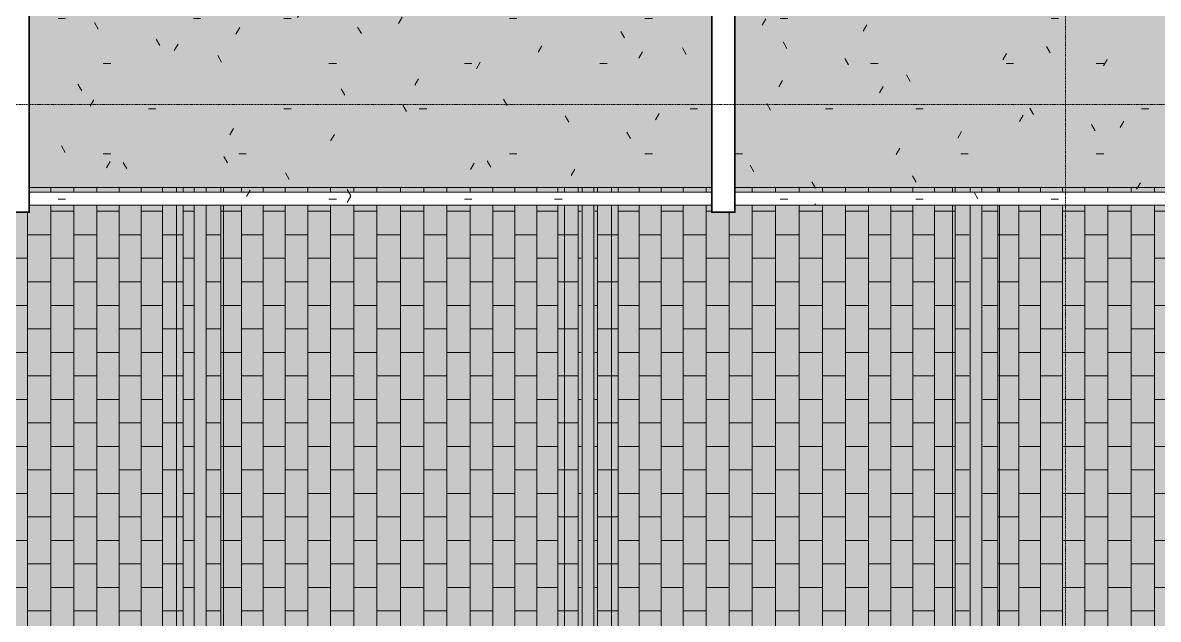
# Model space of a CAD drawing. Header units: inches. Extents: x -956 to 966, y -1111 to 895.
# Drawn here: x -774 to -580.8, y -63.8 to 37.7 of the extents above; entities that cross this region are included whole.
import ezdxf

# ---------------------------------------------------------------- set-up
doc = ezdxf.new("R2010")
doc.units = ezdxf.units.IN
doc.header["$MEASUREMENT"] = 0
doc.linetypes.add('Grid Line 1_4_', pattern=[0.4375, 0.25, -0.0625, 0.0625, -0.0625])
for name, color, linetype, lineweight in [('A-CLNG', 13, 'Continuous', 13), ('A-CLNG-PATT', 13, 'Continuous', 13), ('E-LITE-EQPM', 33, 'Continuous', 9), ('I-WALL', 2, 'Continuous', 13), ('S-GRID', 1, 'Continuous', 9)]:
    doc.layers.add(name, color=color, linetype=linetype, lineweight=lineweight)
pattern_1 = [(0, (0, 0), (30.72, 7.68), [1.267, -21.773, 1.267, -21.773, -122.88]), (0, (0, 0), (30.72, 7.68), [-46.08, 1.267, -44.813, 1.267, -21.773, -53.76]), (0, (0, 0), (30.72, 7.68), [-115.2, 1.267, -14.093, 1.267, -37.133]), (120, (11.52, 3.84), (-22.011075, 22.7643), [1.267, -21.773, 1.267, -21.773, -122.88]), (120, (11.52, 3.84), (-22.011075, 22.7643), [-46.08, 1.267, -44.813, 1.267, -21.773, -53.76]), (120, (11.52, 3.84), (-22.011075, 22.7643), [-115.2, 1.267, -14.093, 1.267, -37.133]), (240, (15.36, 19.2), (-8.708925, -30.4443), [1.267, -21.773, 1.267, -21.773, -122.88]), (240, (15.36, 19.2), (-8.708925, -30.4443), [-46.08, 1.267, -44.813, 1.267, -21.773, -53.76]), (240, (15.36, 19.2), (-8.708925, -30.4443), [-115.2, 1.267, -14.093, 1.267, -37.133])]

# ---------------------------------------------------------------- blocks, each defined once
blk = doc.blocks.new('FP_1_20-7TH FLOOR TELECOM OVERHEAD ROUTING PLAN')
at = {"layer": 'A-CLNG-PATT', "color": 50}
for p, q in [((-608.07, 9.63), (-608.07, 8.88)), ((-604.51, 9.63), (-604.51, 8.88)), ((-600.85, 9.63), (-600.85, 8.88)), ((-597.09, 9.63), (-597.09, 8.88)), ((-593.26, 9.63), (-593.26, 8.88)), ((-589.36, 9.63), (-589.36, 8.88)), ((-585.42, 9.63), (-585.42, 8.88)), ((-581.45, 9.63), (-581.45, 8.88)), ((-608.07, 6.63), (-608.07, -164.61)), ((-604.51, 6.63), (-604.51, -164.61)), ((-600.85, 6.63), (-600.85, -164.61)), ((-597.09, 6.63), (-597.09, -164.61)), ((-593.26, 6.63), (-593.26, -164.61)), ((-589.36, 6.63), (-589.36, -164.61)), ((-585.42, 6.63), (-585.42, -164.61)), ((-581.45, 6.63), (-581.45, -164.61)), ((-608.07, 5.61), (-610.67, 5.61)), ((-600.85, 5.61), (-604.51, 5.61)), ((-593.26, 5.61), (-597.09, 5.61)), ((-585.42, 5.61), (-589.36, 5.61)), ((-577.47, 5.61), (-581.45, 5.61)), ((-607.82, 1.61), (-608.07, 1.61)), ((-604.51, 1.61), (-607.82, 1.61)), ((-597.09, 1.61), (-600.85, 1.61)), ((-589.36, 1.61), (-593.26, 1.61)), ((-581.45, 1.61), (-585.42, 1.61)), ((-608.07, -2.39), (-610.67, -2.39)), ((-600.85, -2.39), (-604.51, -2.39)), ((-593.26, -2.39), (-597.09, -2.39)), ((-585.42, -2.39), (-589.36, -2.39)), ((-577.47, -2.39), (-581.45, -2.39)), ((-607.82, -6.39), (-608.07, -6.39)), ((-604.51, -6.39), (-607.82, -6.39)), ((-597.09, -6.39), (-600.85, -6.39)), ((-589.36, -6.39), (-593.26, -6.39)), ((-581.45, -6.39), (-585.42, -6.39)), ((-608.07, -10.39), (-610.67, -10.39)), ((-600.85, -10.39), (-604.51, -10.39)), ((-593.26, -10.39), (-597.09, -10.39)), ((-585.42, -10.39), (-589.36, -10.39)), ((-577.47, -10.39), (-581.45, -10.39)), ((-607.82, -14.39), (-608.07, -14.39)), ((-604.51, -14.39), (-607.82, -14.39)), ((-597.09, -14.39), (-600.85, -14.39)), ((-589.36, -14.39), (-593.26, -14.39)), ((-581.45, -14.39), (-585.42, -14.39)), ((-608.07, -18.39), (-610.67, -18.39)), ((-600.85, -18.39), (-604.51, -18.39)), ((-593.26, -18.39), (-597.09, -18.39)), ((-585.42, -18.39), (-589.36, -18.39)), ((-577.47, -18.39), (-581.45, -18.39)), ((-607.82, -22.39), (-608.07, -22.39)), ((-604.51, -22.39), (-607.82, -22.39)), ((-597.09, -22.39), (-600.85, -22.39)), ((-589.36, -22.39), (-593.26, -22.39)), ((-581.45, -22.39), (-585.42, -22.39)), ((-608.07, -26.39), (-610.67, -26.39)), ((-600.85, -26.39), (-604.51, -26.39)), ((-593.26, -26.39), (-597.09, -26.39)), ((-585.42, -26.39), (-589.36, -26.39)), ((-577.47, -26.39), (-581.45, -26.39)), ((-607.82, -30.39), (-608.07, -30.39)), ((-604.51, -30.39), (-607.82, -30.39)), ((-597.09, -30.39), (-600.85, -30.39)), ((-589.36, -30.39), (-593.26, -30.39)), ((-581.45, -30.39), (-585.42, -30.39)), ((-608.07, -34.39), (-610.67, -34.39)), ((-600.85, -34.39), (-604.51, -34.39)), ((-593.26, -34.39), (-597.09, -34.39)), ((-585.42, -34.39), (-589.36, -34.39)), ((-577.47, -34.39), (-581.45, -34.39)), ((-607.82, -38.39), (-608.07, -38.39)), ((-604.51, -38.39), (-607.82, -38.39)), ((-597.09, -38.39), (-600.85, -38.39)), ((-589.36, -38.39), (-593.26, -38.39)), ((-581.45, -38.39), (-585.42, -38.39)), ((-608.07, -42.39), (-610.67, -42.39)), ((-600.85, -42.39), (-604.51, -42.39)), ((-593.26, -42.39), (-597.09, -42.39)), ((-585.42, -42.39), (-589.36, -42.39)), ((-577.47, -42.39), (-581.45, -42.39)), ((-607.82, -46.39), (-608.07, -46.39)), ((-604.51, -46.39), (-607.82, -46.39)), ((-597.09, -46.39), (-600.85, -46.39)), ((-589.36, -46.39), (-593.26, -46.39)), ((-581.45, -46.39), (-585.42, -46.39)), ((-608.07, -50.39), (-610.67, -50.39)), ((-600.85, -50.39), (-604.51, -50.39)), ((-593.26, -50.39), (-597.09, -50.39)), ((-585.42, -50.39), (-589.36, -50.39)), ((-577.47, -50.39), (-581.45, -50.39)), ((-607.82, -54.39), (-608.07, -54.39)), ((-604.51, -54.39), (-607.82, -54.39)), ((-597.09, -54.39), (-600.85, -54.39)), ((-589.36, -54.39), (-593.26, -54.39)), ((-581.45, -54.39), (-585.42, -54.39)), ((-608.07, -58.39), (-610.67, -58.39)), ((-600.85, -58.39), (-604.51, -58.39)), ((-593.26, -58.39), (-597.09, -58.39)), ((-585.42, -58.39), (-589.36, -58.39)), ((-577.47, -58.39), (-581.45, -58.39)), ((-607.82, -62.39), (-608.07, -62.39)), ((-604.51, -62.39), (-607.82, -62.39)), ((-597.09, -62.39), (-600.85, -62.39)), ((-589.36, -62.39), (-593.26, -62.39)), ((-581.45, -62.39), (-585.42, -62.39))]:
    blk.add_line(p, q, dxfattribs=at)
blk = doc.blocks.new('FP_1_21-7TH FLOOR TELECOM OVERHEAD ROUTING PLAN')
at = {"layer": 'A-CLNG-PATT', "color": 50}
for p, q in [((-676.18, 9.63), (-676.18, 8.88)), ((-672.7, 9.63), (-672.7, 8.88)), ((-669.1, 9.63), (-669.1, 8.88)), ((-665.39, 9.63), (-665.39, 8.88)), ((-661.61, 9.63), (-661.61, 8.88)), ((-657.74, 9.63), (-657.74, 8.88)), ((-649.88, 9.63), (-649.88, 8.88)), ((-645.9, 9.63), (-645.9, 8.88)), ((-641.92, 9.63), (-641.92, 8.88)), ((-637.95, 9.63), (-637.95, 8.88)), ((-634.02, 9.63), (-634.02, 8.88)), ((-630.12, 9.63), (-630.12, 8.88)), ((-626.29, 9.63), (-626.29, 8.88)), ((-622.54, 9.63), (-622.54, 8.88)), ((-618.88, 9.63), (-618.88, 8.88)), ((-615.34, 9.63), (-615.34, 8.88)), ((-676.18, 6.63), (-676.18, -164.61)), ((-672.7, 6.63), (-672.7, -164.61)), ((-669.1, 6.63), (-669.1, -164.61)), ((-665.39, 6.63), (-665.39, -164.61)), ((-661.61, 6.63), (-661.61, -164.61)), ((-657.74, 6.63), (-657.74, -164.61)), ((-649.88, 6.63), (-649.88, -164.61)), ((-645.9, 6.63), (-645.9, -164.61)), ((-641.92, 6.63), (-641.92, -164.61)), ((-637.95, 6.63), (-637.95, -164.61)), ((-634.02, 6.63), (-634.02, -164.61)), ((-630.12, 6.63), (-630.12, -164.61)), ((-626.29, 6.63), (-626.29, -164.61)), ((-622.54, 6.63), (-622.54, -164.61)), ((-618.88, 6.63), (-618.88, -164.61)), ((-615.34, 6.63), (-615.34, -164.61)), ((-676.18, 5.61), (-676.67, 5.61)), ((-669.1, 5.61), (-672.7, 5.61)), ((-661.61, 5.61), (-665.39, 5.61)), ((-656.8, 5.61), (-657.74, 5.61)), ((-653.83, 5.39), (-653.83, -66.61)), ((-645.9, 5.61), (-649.88, 5.61)), ((-637.95, 5.61), (-641.92, 5.61)), ((-630.12, 5.61), (-634.02, 5.61)), ((-622.54, 5.61), (-626.29, 5.61)), ((-615.82, 5.61), (-618.88, 5.61)), ((-615.34, 5.61), (-615.82, 5.61)), ((-673.82, 1.61), (-676.18, 1.61)), ((-672.7, 1.61), (-673.82, 1.61)), ((-665.39, 1.61), (-669.1, 1.61)), ((-657.74, 1.61), (-661.61, 1.61)), ((-649.88, 1.61), (-653.83, 1.61)), ((-641.92, 1.61), (-645.9, 1.61)), ((-634.02, 1.61), (-637.95, 1.61)), ((-626.29, 1.61), (-630.12, 1.61)), ((-618.88, 1.61), (-622.54, 1.61)), ((-612.97, 1.61), (-615.34, 1.61)), ((-676.18, -2.39), (-676.67, -2.39)), ((-669.1, -2.39), (-672.7, -2.39)), ((-661.61, -2.39), (-665.39, -2.39)), ((-653.83, -2.39), (-657.74, -2.39)), ((-645.9, -2.39), (-649.88, -2.39)), ((-637.95, -2.39), (-641.92, -2.39)), ((-630.12, -2.39), (-634.02, -2.39)), ((-622.54, -2.39), (-626.29, -2.39)), ((-615.82, -2.39), (-618.88, -2.39)), ((-615.34, -2.39), (-615.82, -2.39)), ((-673.82, -6.39), (-676.18, -6.39)), ((-672.7, -6.39), (-673.82, -6.39)), ((-665.39, -6.39), (-669.1, -6.39)), ((-657.74, -6.39), (-661.61, -6.39)), ((-649.88, -6.39), (-653.83, -6.39)), ((-641.92, -6.39), (-645.9, -6.39)), ((-634.02, -6.39), (-637.95, -6.39)), ((-626.29, -6.39), (-630.12, -6.39)), ((-618.88, -6.39), (-622.54, -6.39)), ((-612.97, -6.39), (-615.34, -6.39)), ((-676.18, -10.39), (-676.67, -10.39)), ((-669.1, -10.39), (-672.7, -10.39)), ((-661.61, -10.39), (-665.39, -10.39)), ((-653.83, -10.39), (-657.74, -10.39)), ((-645.9, -10.39), (-649.88, -10.39)), ((-637.95, -10.39), (-641.92, -10.39)), ((-630.12, -10.39), (-634.02, -10.39)), ((-622.54, -10.39), (-626.29, -10.39)), ((-615.82, -10.39), (-618.88, -10.39)), ((-615.34, -10.39), (-615.82, -10.39)), ((-673.82, -14.39), (-676.18, -14.39)), ((-672.7, -14.39), (-673.82, -14.39)), ((-665.39, -14.39), (-669.1, -14.39)), ((-657.74, -14.39), (-661.61, -14.39)), ((-649.88, -14.39), (-653.83, -14.39)), ((-641.92, -14.39), (-645.9, -14.39)), ((-634.02, -14.39), (-637.95, -14.39)), ((-626.29, -14.39), (-630.12, -14.39)), ((-618.88, -14.39), (-622.54, -14.39)), ((-612.97, -14.39), (-615.34, -14.39)), ((-676.18, -18.39), (-676.67, -18.39)), ((-669.1, -18.39), (-672.7, -18.39)), ((-661.61, -18.39), (-665.39, -18.39)), ((-653.83, -18.39), (-657.74, -18.39)), ((-645.9, -18.39), (-649.88, -18.39)), ((-637.95, -18.39), (-641.92, -18.39)), ((-630.12, -18.39), (-634.02, -18.39)), ((-622.54, -18.39), (-626.29, -18.39)), ((-615.82, -18.39), (-618.88, -18.39)), ((-615.34, -18.39), (-615.82, -18.39)), ((-673.82, -22.39), (-676.18, -22.39)), ((-672.7, -22.39), (-673.82, -22.39)), ((-665.39, -22.39), (-669.1, -22.39)), ((-657.74, -22.39), (-661.61, -22.39)), ((-649.88, -22.39), (-653.83, -22.39)), ((-641.92, -22.39), (-645.9, -22.39)), ((-634.02, -22.39), (-637.95, -22.39)), ((-626.29, -22.39), (-630.12, -22.39)), ((-618.88, -22.39), (-622.54, -22.39)), ((-612.97, -22.39), (-615.34, -22.39)), ((-676.18, -26.39), (-676.67, -26.39)), ((-669.1, -26.39), (-672.7, -26.39)), ((-661.61, -26.39), (-665.39, -26.39)), ((-653.83, -26.39), (-657.74, -26.39)), ((-645.9, -26.39), (-649.88, -26.39)), ((-637.95, -26.39), (-641.92, -26.39)), ((-630.12, -26.39), (-634.02, -26.39)), ((-622.54, -26.39), (-626.29, -26.39)), ((-615.82, -26.39), (-618.88, -26.39)), ((-615.34, -26.39), (-615.82, -26.39)), ((-673.82, -30.39), (-676.18, -30.39)), ((-672.7, -30.39), (-673.82, -30.39)), ((-665.39, -30.39), (-669.1, -30.39)), ((-657.74, -30.39), (-661.61, -30.39)), ((-649.88, -30.39), (-653.83, -30.39)), ((-641.92, -30.39), (-645.9, -30.39)), ((-634.02, -30.39), (-637.95, -30.39)), ((-626.29, -30.39), (-630.12, -30.39)), ((-618.88, -30.39), (-622.54, -30.39)), ((-612.97, -30.39), (-615.34, -30.39)), ((-676.18, -34.39), (-676.67, -34.39)), ((-669.1, -34.39), (-672.7, -34.39)), ((-661.61, -34.39), (-665.39, -34.39)), ((-653.83, -34.39), (-657.74, -34.39)), ((-645.9, -34.39), (-649.88, -34.39)), ((-637.95, -34.39), (-641.92, -34.39)), ((-630.12, -34.39), (-634.02, -34.39)), ((-622.54, -34.39), (-626.29, -34.39)), ((-615.82, -34.39), (-618.88, -34.39)), ((-615.34, -34.39), (-615.82, -34.39)), ((-673.82, -38.39), (-676.18, -38.39)), ((-672.7, -38.39), (-673.82, -38.39)), ((-665.39, -38.39), (-669.1, -38.39)), ((-657.74, -38.39), (-661.61, -38.39)), ((-649.88, -38.39), (-653.83, -38.39)), ((-641.92, -38.39), (-645.9, -38.39)), ((-634.02, -38.39), (-637.95, -38.39)), ((-626.29, -38.39), (-630.12, -38.39)), ((-618.88, -38.39), (-622.54, -38.39)), ((-612.97, -38.39), (-615.34, -38.39)), ((-676.18, -42.39), (-676.67, -42.39)), ((-669.1, -42.39), (-672.7, -42.39)), ((-661.61, -42.39), (-665.39, -42.39)), ((-653.83, -42.39), (-657.74, -42.39)), ((-645.9, -42.39), (-649.88, -42.39)), ((-637.95, -42.39), (-641.92, -42.39)), ((-630.12, -42.39), (-634.02, -42.39)), ((-622.54, -42.39), (-626.29, -42.39)), ((-615.82, -42.39), (-618.88, -42.39)), ((-615.34, -42.39), (-615.82, -42.39)), ((-673.82, -46.39), (-676.18, -46.39)), ((-672.7, -46.39), (-673.82, -46.39)), ((-665.39, -46.39), (-669.1, -46.39)), ((-657.74, -46.39), (-661.61, -46.39)), ((-649.88, -46.39), (-653.83, -46.39)), ((-641.92, -46.39), (-645.9, -46.39)), ((-634.02, -46.39), (-637.95, -46.39)), ((-626.29, -46.39), (-630.12, -46.39)), ((-618.88, -46.39), (-622.54, -46.39)), ((-612.97, -46.39), (-615.34, -46.39)), ((-676.18, -50.39), (-676.67, -50.39)), ((-669.1, -50.39), (-672.7, -50.39)), ((-661.61, -50.39), (-665.39, -50.39)), ((-653.83, -50.39), (-657.74, -50.39)), ((-645.9, -50.39), (-649.88, -50.39)), ((-637.95, -50.39), (-641.92, -50.39)), ((-630.12, -50.39), (-634.02, -50.39)), ((-622.54, -50.39), (-626.29, -50.39)), ((-615.82, -50.39), (-618.88, -50.39)), ((-615.34, -50.39), (-615.82, -50.39)), ((-673.82, -54.39), (-676.18, -54.39)), ((-672.7, -54.39), (-673.82, -54.39)), ((-665.39, -54.39), (-669.1, -54.39)), ((-657.74, -54.39), (-661.61, -54.39)), ((-649.88, -54.39), (-653.83, -54.39)), ((-641.92, -54.39), (-645.9, -54.39)), ((-634.02, -54.39), (-637.95, -54.39)), ((-626.29, -54.39), (-630.12, -54.39)), ((-618.88, -54.39), (-622.54, -54.39)), ((-612.97, -54.39), (-615.34, -54.39)), ((-676.18, -58.39), (-676.67, -58.39)), ((-669.1, -58.39), (-672.7, -58.39)), ((-661.61, -58.39), (-665.39, -58.39)), ((-653.83, -58.39), (-657.74, -58.39)), ((-645.9, -58.39), (-649.88, -58.39)), ((-637.95, -58.39), (-641.92, -58.39)), ((-630.12, -58.39), (-634.02, -58.39)), ((-622.54, -58.39), (-626.29, -58.39)), ((-615.82, -58.39), (-618.88, -58.39)), ((-615.34, -58.39), (-615.82, -58.39)), ((-673.82, -62.39), (-676.18, -62.39)), ((-672.7, -62.39), (-673.82, -62.39)), ((-665.39, -62.39), (-669.1, -62.39)), ((-657.74, -62.39), (-661.61, -62.39)), ((-649.88, -62.39), (-653.83, -62.39)), ((-641.92, -62.39), (-645.9, -62.39)), ((-634.02, -62.39), (-637.95, -62.39)), ((-626.29, -62.39), (-630.12, -62.39)), ((-618.88, -62.39), (-622.54, -62.39)), ((-612.97, -62.39), (-615.34, -62.39))]:
    blk.add_line(p, q, dxfattribs=at)
blk = doc.blocks.new('FP_1_22-7TH FLOOR TELECOM OVERHEAD ROUTING PLAN')
at = {"layer": 'A-CLNG-PATT', "color": 50}
for p, q in [((-740.31, 9.63), (-740.31, 8.88)), ((-736.76, 9.63), (-736.76, 8.88)), ((-733.11, 9.63), (-733.11, 8.88)), ((-729.35, 9.63), (-729.35, 8.88)), ((-725.52, 9.63), (-725.52, 8.88)), ((-721.63, 9.63), (-721.63, 8.88)), ((-717.69, 9.63), (-717.69, 8.88)), ((-713.73, 9.63), (-713.73, 8.88)), ((-709.75, 9.63), (-709.75, 8.88)), ((-705.77, 9.63), (-705.77, 8.88)), ((-701.82, 9.63), (-701.82, 8.88)), ((-697.9, 9.63), (-697.9, 8.88)), ((-694.04, 9.63), (-694.04, 8.88)), ((-690.25, 9.63), (-690.25, 8.88)), ((-686.55, 9.63), (-686.55, 8.88)), ((-682.95, 9.63), (-682.95, 8.88)), ((-679.47, 9.63), (-679.47, 8.88)), ((-740.31, 6.63), (-740.31, -164.61)), ((-736.76, 6.63), (-736.76, -164.61)), ((-733.11, 6.63), (-733.11, -164.61)), ((-729.35, 6.63), (-729.35, -164.61)), ((-725.52, 6.63), (-725.52, -164.61)), ((-721.63, 6.63), (-721.63, -164.61)), ((-717.69, 6.63), (-717.69, -164.61)), ((-713.73, 6.63), (-713.73, -164.61)), ((-709.75, 6.63), (-709.75, -164.61)), ((-705.77, 6.63), (-705.77, -164.61)), ((-701.82, 6.63), (-701.82, -164.61)), ((-697.9, 6.63), (-697.9, -164.61)), ((-694.04, 6.63), (-694.04, -164.61)), ((-690.25, 6.63), (-690.25, -164.61)), ((-686.55, 6.63), (-686.55, -164.61)), ((-682.95, 6.63), (-682.95, -164.61)), ((-679.47, 6.63), (-679.47, -164.61)), ((-739.84, 5.61), (-740.31, 5.61)), ((-736.76, 5.61), (-739.82, 5.61)), ((-729.35, 5.61), (-733.11, 5.61)), ((-721.63, 5.61), (-725.52, 5.61)), ((-713.73, 5.61), (-717.69, 5.61)), ((-705.77, 5.61), (-709.75, 5.61)), ((-697.9, 5.61), (-701.82, 5.61)), ((-690.25, 5.61), (-694.04, 5.61)), ((-682.95, 5.61), (-686.55, 5.61)), ((-678.97, 5.61), (-679.47, 5.61)), ((-740.31, 1.61), (-742.67, 1.61)), ((-733.11, 1.61), (-736.76, 1.61)), ((-725.52, 1.61), (-729.35, 1.61)), ((-717.69, 1.61), (-721.63, 1.61)), ((-709.75, 1.61), (-713.73, 1.61)), ((-701.82, 1.61), (-705.77, 1.61)), ((-694.04, 1.61), (-697.9, 1.61)), ((-686.55, 1.61), (-690.25, 1.61)), ((-681.82, 1.61), (-682.95, 1.61)), ((-679.47, 1.61), (-681.82, 1.61)), ((-739.84, -2.39), (-740.31, -2.39)), ((-736.76, -2.39), (-739.82, -2.39)), ((-729.35, -2.39), (-733.11, -2.39)), ((-721.63, -2.39), (-725.52, -2.39)), ((-713.73, -2.39), (-717.69, -2.39)), ((-705.77, -2.39), (-709.75, -2.39)), ((-697.9, -2.39), (-701.82, -2.39)), ((-690.25, -2.39), (-694.04, -2.39)), ((-682.95, -2.39), (-686.55, -2.39)), ((-678.97, -2.39), (-679.47, -2.39)), ((-740.31, -6.39), (-742.67, -6.39)), ((-733.11, -6.39), (-736.76, -6.39)), ((-725.52, -6.39), (-729.35, -6.39)), ((-717.69, -6.39), (-721.63, -6.39)), ((-709.75, -6.39), (-713.73, -6.39)), ((-701.82, -6.39), (-705.77, -6.39)), ((-694.04, -6.39), (-697.9, -6.39)), ((-686.55, -6.39), (-690.25, -6.39)), ((-681.82, -6.39), (-682.95, -6.39)), ((-679.47, -6.39), (-681.82, -6.39)), ((-739.84, -10.39), (-740.31, -10.39)), ((-736.76, -10.39), (-739.82, -10.39)), ((-729.35, -10.39), (-733.11, -10.39)), ((-721.63, -10.39), (-725.52, -10.39)), ((-713.73, -10.39), (-717.69, -10.39)), ((-705.77, -10.39), (-709.75, -10.39)), ((-697.9, -10.39), (-701.82, -10.39)), ((-690.25, -10.39), (-694.04, -10.39)), ((-682.95, -10.39), (-686.55, -10.39)), ((-678.97, -10.39), (-679.47, -10.39)), ((-740.31, -14.39), (-742.67, -14.39)), ((-733.11, -14.39), (-736.76, -14.39)), ((-725.52, -14.39), (-729.35, -14.39)), ((-717.69, -14.39), (-721.63, -14.39)), ((-709.75, -14.39), (-713.73, -14.39)), ((-701.82, -14.39), (-705.77, -14.39)), ((-694.04, -14.39), (-697.9, -14.39)), ((-686.55, -14.39), (-690.25, -14.39)), ((-681.82, -14.39), (-682.95, -14.39)), ((-679.47, -14.39), (-681.82, -14.39)), ((-739.84, -18.39), (-740.31, -18.39)), ((-736.76, -18.39), (-739.82, -18.39)), ((-729.35, -18.39), (-733.11, -18.39)), ((-721.63, -18.39), (-725.52, -18.39)), ((-713.73, -18.39), (-717.69, -18.39)), ((-705.77, -18.39), (-709.75, -18.39)), ((-697.9, -18.39), (-701.82, -18.39)), ((-690.25, -18.39), (-694.04, -18.39)), ((-682.95, -18.39), (-686.55, -18.39)), ((-678.97, -18.39), (-679.47, -18.39)), ((-740.31, -22.39), (-742.67, -22.39)), ((-733.11, -22.39), (-736.76, -22.39)), ((-725.52, -22.39), (-729.35, -22.39)), ((-717.69, -22.39), (-721.63, -22.39)), ((-709.75, -22.39), (-713.73, -22.39)), ((-701.82, -22.39), (-705.77, -22.39)), ((-694.04, -22.39), (-697.9, -22.39)), ((-686.55, -22.39), (-690.25, -22.39)), ((-681.82, -22.39), (-682.95, -22.39)), ((-679.47, -22.39), (-681.82, -22.39)), ((-739.84, -26.39), (-740.31, -26.39)), ((-736.76, -26.39), (-739.82, -26.39)), ((-729.35, -26.39), (-733.11, -26.39)), ((-721.63, -26.39), (-725.52, -26.39)), ((-713.73, -26.39), (-717.69, -26.39)), ((-705.77, -26.39), (-709.75, -26.39)), ((-697.9, -26.39), (-701.82, -26.39)), ((-690.25, -26.39), (-694.04, -26.39)), ((-682.95, -26.39), (-686.55, -26.39)), ((-678.97, -26.39), (-679.47, -26.39)), ((-740.31, -30.39), (-742.67, -30.39)), ((-733.11, -30.39), (-736.76, -30.39)), ((-725.52, -30.39), (-729.35, -30.39)), ((-717.69, -30.39), (-721.63, -30.39)), ((-709.75, -30.39), (-713.73, -30.39)), ((-701.82, -30.39), (-705.77, -30.39)), ((-694.04, -30.39), (-697.9, -30.39)), ((-686.55, -30.39), (-690.25, -30.39)), ((-681.82, -30.39), (-682.95, -30.39)), ((-679.47, -30.39), (-681.82, -30.39)), ((-739.84, -34.39), (-740.31, -34.39)), ((-736.76, -34.39), (-739.82, -34.39)), ((-729.35, -34.39), (-733.11, -34.39)), ((-721.63, -34.39), (-725.52, -34.39)), ((-713.73, -34.39), (-717.69, -34.39)), ((-705.77, -34.39), (-709.75, -34.39)), ((-697.9, -34.39), (-701.82, -34.39)), ((-690.25, -34.39), (-694.04, -34.39)), ((-682.95, -34.39), (-686.55, -34.39)), ((-678.97, -34.39), (-679.47, -34.39)), ((-740.31, -38.39), (-742.67, -38.39)), ((-733.11, -38.39), (-736.76, -38.39)), ((-725.52, -38.39), (-729.35, -38.39)), ((-717.69, -38.39), (-721.63, -38.39)), ((-709.75, -38.39), (-713.73, -38.39)), ((-701.82, -38.39), (-705.77, -38.39)), ((-694.04, -38.39), (-697.9, -38.39)), ((-686.55, -38.39), (-690.25, -38.39)), ((-681.82, -38.39), (-682.95, -38.39)), ((-679.47, -38.39), (-681.82, -38.39)), ((-739.84, -42.39), (-740.31, -42.39)), ((-736.76, -42.39), (-739.82, -42.39)), ((-729.35, -42.39), (-733.11, -42.39)), ((-721.63, -42.39), (-725.52, -42.39)), ((-713.73, -42.39), (-717.69, -42.39)), ((-705.77, -42.39), (-709.75, -42.39)), ((-697.9, -42.39), (-701.82, -42.39)), ((-690.25, -42.39), (-694.04, -42.39)), ((-682.95, -42.39), (-686.55, -42.39)), ((-678.97, -42.39), (-679.47, -42.39)), ((-740.31, -46.39), (-742.67, -46.39)), ((-733.11, -46.39), (-736.76, -46.39)), ((-725.52, -46.39), (-729.35, -46.39)), ((-717.69, -46.39), (-721.63, -46.39)), ((-709.75, -46.39), (-713.73, -46.39)), ((-701.82, -46.39), (-705.77, -46.39)), ((-694.04, -46.39), (-697.9, -46.39)), ((-686.55, -46.39), (-690.25, -46.39)), ((-681.82, -46.39), (-682.95, -46.39)), ((-679.47, -46.39), (-681.82, -46.39)), ((-739.84, -50.39), (-740.31, -50.39)), ((-736.76, -50.39), (-739.82, -50.39)), ((-729.35, -50.39), (-733.11, -50.39)), ((-721.63, -50.39), (-725.52, -50.39)), ((-713.73, -50.39), (-717.69, -50.39)), ((-705.77, -50.39), (-709.75, -50.39)), ((-697.9, -50.39), (-701.82, -50.39)), ((-690.25, -50.39), (-694.04, -50.39)), ((-682.95, -50.39), (-686.55, -50.39)), ((-678.97, -50.39), (-679.47, -50.39)), ((-740.31, -54.39), (-742.67, -54.39)), ((-733.11, -54.39), (-736.76, -54.39)), ((-725.52, -54.39), (-729.35, -54.39)), ((-717.69, -54.39), (-721.63, -54.39)), ((-709.75, -54.39), (-713.73, -54.39)), ((-701.82, -54.39), (-705.77, -54.39)), ((-694.04, -54.39), (-697.9, -54.39)), ((-686.55, -54.39), (-690.25, -54.39)), ((-681.82, -54.39), (-682.95, -54.39)), ((-679.47, -54.39), (-681.82, -54.39)), ((-739.84, -58.39), (-740.31, -58.39)), ((-736.76, -58.39), (-739.82, -58.39)), ((-729.35, -58.39), (-733.11, -58.39)), ((-721.63, -58.39), (-725.52, -58.39)), ((-713.73, -58.39), (-717.69, -58.39)), ((-705.77, -58.39), (-709.75, -58.39)), ((-697.9, -58.39), (-701.82, -58.39)), ((-690.25, -58.39), (-694.04, -58.39)), ((-682.95, -58.39), (-686.55, -58.39)), ((-678.97, -58.39), (-679.47, -58.39)), ((-740.31, -62.39), (-742.67, -62.39)), ((-733.11, -62.39), (-736.76, -62.39)), ((-725.52, -62.39), (-729.35, -62.39)), ((-717.69, -62.39), (-721.63, -62.39)), ((-709.75, -62.39), (-713.73, -62.39)), ((-701.82, -62.39), (-705.77, -62.39)), ((-694.04, -62.39), (-697.9, -62.39)), ((-686.55, -62.39), (-690.25, -62.39)), ((-681.82, -62.39), (-682.95, -62.39)), ((-679.47, -62.39), (-681.82, -62.39))]:
    blk.add_line(p, q, dxfattribs=at)
blk = doc.blocks.new('FP_1_23-7TH FLOOR TELECOM OVERHEAD ROUTING PLAN')
at = {"layer": 'A-CLNG-PATT', "color": 50}
for p, q in [((-769.22, 9.63), (-769.22, 8.88)), ((-765.29, 9.63), (-765.29, 8.88)), ((-761.41, 9.63), (-761.41, 8.88)), ((-757.59, 9.63), (-757.59, 8.88)), ((-753.86, 9.63), (-753.86, 8.88)), ((-750.22, 9.63), (-750.22, 8.88)), ((-746.7, 9.63), (-746.7, 8.88)), ((-769.22, 6.63), (-769.22, -164.61)), ((-765.29, 6.63), (-765.29, -164.61)), ((-761.41, 6.63), (-761.41, -164.61)), ((-757.59, 6.63), (-757.59, -164.61)), ((-753.86, 6.63), (-753.86, -164.61)), ((-750.22, 6.63), (-750.22, -164.61)), ((-746.7, 6.63), (-746.7, -164.61)), ((-773.19, 5.39), (-773.19, -66.61)), ((-765.29, 5.61), (-769.22, 5.61)), ((-757.59, 5.61), (-761.41, 5.61)), ((-750.22, 5.61), (-753.86, 5.61)), ((-744.97, 5.61), (-746.7, 5.61)), ((-769.22, 1.61), (-773.19, 1.61)), ((-761.41, 1.61), (-765.29, 1.61)), ((-753.86, 1.61), (-757.59, 1.61)), ((-747.82, 1.61), (-750.22, 1.61)), ((-746.7, 1.61), (-747.82, 1.61)), ((-773.19, -2.39), (-777.17, -2.39)), ((-765.29, -2.39), (-769.22, -2.39)), ((-757.59, -2.39), (-761.41, -2.39)), ((-750.22, -2.39), (-753.86, -2.39)), ((-744.97, -2.39), (-746.7, -2.39)), ((-769.22, -6.39), (-773.19, -6.39)), ((-761.41, -6.39), (-765.29, -6.39)), ((-753.86, -6.39), (-757.59, -6.39)), ((-747.82, -6.39), (-750.22, -6.39)), ((-746.7, -6.39), (-747.82, -6.39)), ((-773.19, -10.39), (-777.17, -10.39)), ((-765.29, -10.39), (-769.22, -10.39)), ((-757.59, -10.39), (-761.41, -10.39)), ((-750.22, -10.39), (-753.86, -10.39)), ((-744.97, -10.39), (-746.7, -10.39)), ((-769.22, -14.39), (-773.19, -14.39)), ((-761.41, -14.39), (-765.29, -14.39)), ((-753.86, -14.39), (-757.59, -14.39)), ((-747.82, -14.39), (-750.22, -14.39)), ((-746.7, -14.39), (-747.82, -14.39)), ((-773.19, -18.39), (-777.17, -18.39)), ((-765.29, -18.39), (-769.22, -18.39)), ((-757.59, -18.39), (-761.41, -18.39)), ((-750.22, -18.39), (-753.86, -18.39)), ((-744.97, -18.39), (-746.7, -18.39)), ((-769.22, -22.39), (-773.19, -22.39)), ((-761.41, -22.39), (-765.29, -22.39)), ((-753.86, -22.39), (-757.59, -22.39)), ((-747.82, -22.39), (-750.22, -22.39)), ((-746.7, -22.39), (-747.82, -22.39)), ((-773.19, -26.39), (-777.17, -26.39)), ((-765.29, -26.39), (-769.22, -26.39)), ((-757.59, -26.39), (-761.41, -26.39)), ((-750.22, -26.39), (-753.86, -26.39)), ((-744.97, -26.39), (-746.7, -26.39)), ((-769.22, -30.39), (-773.19, -30.39)), ((-761.41, -30.39), (-765.29, -30.39)), ((-753.86, -30.39), (-757.59, -30.39)), ((-747.82, -30.39), (-750.22, -30.39)), ((-746.7, -30.39), (-747.82, -30.39)), ((-773.19, -34.39), (-777.17, -34.39)), ((-765.29, -34.39), (-769.22, -34.39)), ((-757.59, -34.39), (-761.41, -34.39)), ((-750.22, -34.39), (-753.86, -34.39)), ((-744.97, -34.39), (-746.7, -34.39)), ((-769.22, -38.39), (-773.19, -38.39)), ((-761.41, -38.39), (-765.29, -38.39)), ((-753.86, -38.39), (-757.59, -38.39)), ((-747.82, -38.39), (-750.22, -38.39)), ((-746.7, -38.39), (-747.82, -38.39)), ((-773.19, -42.39), (-777.17, -42.39)), ((-765.29, -42.39), (-769.22, -42.39)), ((-757.59, -42.39), (-761.41, -42.39)), ((-750.22, -42.39), (-753.86, -42.39)), ((-744.97, -42.39), (-746.7, -42.39)), ((-769.22, -46.39), (-773.19, -46.39)), ((-761.41, -46.39), (-765.29, -46.39)), ((-753.86, -46.39), (-757.59, -46.39)), ((-747.82, -46.39), (-750.22, -46.39)), ((-746.7, -46.39), (-747.82, -46.39)), ((-773.19, -50.39), (-777.17, -50.39)), ((-765.29, -50.39), (-769.22, -50.39)), ((-757.59, -50.39), (-761.41, -50.39)), ((-750.22, -50.39), (-753.86, -50.39)), ((-744.97, -50.39), (-746.7, -50.39)), ((-769.22, -54.39), (-773.19, -54.39)), ((-761.41, -54.39), (-765.29, -54.39)), ((-753.86, -54.39), (-757.59, -54.39)), ((-747.82, -54.39), (-750.22, -54.39)), ((-746.7, -54.39), (-747.82, -54.39)), ((-773.19, -58.39), (-777.17, -58.39)), ((-765.29, -58.39), (-769.22, -58.39)), ((-757.59, -58.39), (-761.41, -58.39)), ((-750.22, -58.39), (-753.86, -58.39)), ((-744.97, -58.39), (-746.7, -58.39)), ((-769.22, -62.39), (-773.19, -62.39)), ((-761.41, -62.39), (-765.29, -62.39)), ((-753.86, -62.39), (-757.59, -62.39)), ((-747.82, -62.39), (-750.22, -62.39)), ((-746.7, -62.39), (-747.82, -62.39))]:
    blk.add_line(p, q, dxfattribs=at)
blk = doc.blocks.new('7th Floor Vault - 7th Floor Vault-2429340-7TH FLOOR TELECOM OVERHEAD ROUTING PLAN')
at = {"layer": 'A-CLNG', "color": 10, "lineweight": 9}
for p, q in [((-747.8, 9.63), (-772.86, 9.63)), ((-772.86, 9.63), (-747.82, 9.63)), ((-739.82, 9.63), (-747.82, 9.63)), ((-747.82, 8.88), (-747.82, 9.63)), ((-747.82, 9.63), (-744.82, 9.63)), ((-747.82, 8.88), (-747.82, 9.63)), ((-747.82, 9.63), (-744.82, 9.63)), ((-744.82, 9.63), (-747.8, 9.63)), ((-744.82, 8.88), (-744.82, 9.63)), ((-744.82, 9.63), (-742.82, 9.63)), ((-739.87, 9.63), (-742.82, 9.63)), ((-742.82, 9.63), (-739.82, 9.63)), ((-742.82, 8.88), (-742.82, 9.63)), ((-742.82, 9.63), (-739.84, 9.63)), ((-681.8, 9.63), (-739.84, 9.63)), ((-739.82, 8.88), (-739.82, 9.63)), ((-739.82, 8.88), (-739.82, 9.63)), ((-739.82, 9.63), (-681.82, 9.63)), ((-673.82, 9.63), (-681.82, 9.63)), ((-681.82, 8.88), (-681.82, 9.63)), ((-681.82, 9.63), (-678.82, 9.63)), ((-681.82, 8.88), (-681.82, 9.63)), ((-681.82, 9.63), (-678.82, 9.63)), ((-678.82, 9.63), (-681.8, 9.63)), ((-678.82, 8.88), (-678.82, 9.63)), ((-678.82, 9.63), (-676.82, 9.63)), ((-673.84, 9.63), (-676.82, 9.63)), ((-676.82, 9.63), (-673.82, 9.63)), ((-676.82, 8.88), (-676.82, 9.63)), ((-676.82, 9.63), (-673.82, 9.63)), ((-656.8, 9.63), (-673.84, 9.63)), ((-673.82, 8.88), (-673.82, 9.63)), ((-673.82, 8.88), (-673.82, 9.63)), ((-673.82, 9.63), (-656.8, 9.63)), ((-626.96, 9.63), (-652.8, 9.63)), ((-652.8, 9.63), (-615.82, 9.63)), ((-615.8, 9.63), (-626.96, 9.63)), ((-607.82, 9.63), (-615.82, 9.63)), ((-615.82, 8.88), (-615.82, 9.63)), ((-615.82, 9.63), (-612.82, 9.63)), ((-615.82, 8.88), (-615.82, 9.63)), ((-615.82, 9.63), (-612.82, 9.63)), ((-612.82, 9.63), (-615.8, 9.63)), ((-612.82, 8.88), (-612.82, 9.63)), ((-612.82, 9.63), (-610.82, 9.63)), ((-607.84, 9.63), (-610.82, 9.63)), ((-610.82, 9.63), (-607.82, 9.63)), ((-610.82, 8.88), (-610.82, 9.63)), ((-610.82, 9.63), (-607.82, 9.63)), ((-549.8, 9.63), (-607.84, 9.63)), ((-607.82, 8.88), (-607.82, 9.63)), ((-607.82, 8.88), (-607.82, 9.63)), ((-607.82, 9.63), (-549.82, 9.63)), ((-747.82, -164.61), (-747.82, 6.63)), ((-747.82, -164.61), (-747.82, 6.63)), ((-744.82, -164.61), (-744.82, 6.63)), ((-742.82, -164.61), (-742.82, 6.63)), ((-739.82, -164.61), (-739.82, 6.63)), ((-739.82, -164.61), (-739.82, 6.63)), ((-681.82, -164.61), (-681.82, 6.63)), ((-681.82, -164.61), (-681.82, 6.63)), ((-678.82, -164.61), (-678.82, 6.63)), ((-676.82, -164.61), (-676.82, 6.63)), ((-673.82, -164.61), (-673.82, 6.63)), ((-673.82, -164.61), (-673.82, 6.63)), ((-615.82, -164.61), (-615.82, 6.63)), ((-615.82, -164.61), (-615.82, 6.63)), ((-612.82, -164.61), (-612.82, 6.63)), ((-610.82, -164.61), (-610.82, 6.63)), ((-607.82, -164.61), (-607.82, 6.63)), ((-607.82, -164.61), (-607.82, 6.63))]:
    blk.add_line(p, q, dxfattribs=at)
for name in ['FP_1_23-7TH FLOOR TELECOM OVERHEAD ROUTING PLAN', 'FP_1_22-7TH FLOOR TELECOM OVERHEAD ROUTING PLAN', 'FP_1_21-7TH FLOOR TELECOM OVERHEAD ROUTING PLAN', 'FP_1_20-7TH FLOOR TELECOM OVERHEAD ROUTING PLAN']:
    blk.add_blockref(name, (0, 0), dxfattribs=at)
blk = doc.blocks.new('Lighting - Pendant-Finelite-HP4-D - HP-4 D-8_-SO-3000K-120-FA-SC-3361575-7TH FLOOR TELECOM OVERHEAD ROUTING PLAN')
at = {"layer": 'E-LITE-EQPM', "color": 9}
for p, q in [((48, 2), (-48, 2)), ((-48, 2), (-48, -2)), ((48, -2), (48, 2)), ((47.875, 1.875), (-47.875, 1.875)), ((-47.875, 1.875), (-47.875, -1.875)), ((-47.875, 1.875), (47.875, 1.875)), ((-47.875, -1.875), (-47.875, 1.875)), ((47.875, -1.875), (47.875, 1.875)), ((47.875, 1.875), (47.875, -1.875)), ((-47.875, -1.875), (47.875, -1.875)), ((47.875, -1.875), (-47.875, -1.875)), ((-48, -2), (48, -2))]:
    blk.add_line(p, q, dxfattribs=at)

msp = doc.modelspace()

# ---------------------------------------------------------------- hatches: boundary and pattern name
at = {"layer": 'A-CLNG-PATT'}
h = msp.add_hatch(dxfattribs=at)
h.set_pattern_fill('FP1_12', color=253, style=0, pattern_type=2)
h.set_pattern_definition(pattern_1)
h.paths.add_polyline_path([(-294.34, -537.62), (-227.98, -537.62), (-227.98, -527.62), (-219.98, -527.62), (-219.98, -509.12), (-210.98, -509.12), (-210.98, -364.18), (-211.98, -364.18), (-211.98, -243.37), (-299.98, -243.37), (-299.98, -537.62)], flags=0)
h.paths.add_polyline_path([(-606.23, -537.62), (-602.07, -537.62), (-602.07, -532.87), (-606.23, -532.87), (-606.23, -535.37)], flags=0)
h.paths.add_polyline_path([(-561.64, -537.62), (-356.48, -537.62), (-356.48, -525.62), (-323.98, -525.62), (-323.98, -537.62), (-305.35, -537.62), (-305.35, -525.37), (-321.35, -525.37), (-321.35, -427.37), (-305.35, -427.37), (-305.35, -243.37), (-386.84, -243.37), (-386.84, -318.61), (-390.84, -318.61), (-390.84, -243.37), (-496.9, -243.37), (-496.9, -318.61), (-500.9, -318.61), (-500.9, -243.37), (-562.04, -243.37), (-562.04, -427.37), (-500.9, -427.37), (-500.9, -402.61), (-496.9, -402.61), (-496.9, -427.37), (-390.84, -427.37), (-390.84, -402.61), (-386.84, -402.61), (-386.84, -427.37), (-370.04, -427.37), (-370.04, -525.37), (-578.04, -525.37), (-578.04, -243.37), (-578.35, -243.37), (-578.35, -528.62), (-563.48, -528.62), (-563.48, -537.62)], flags=0)
h.paths.add_polyline_path([(-567.73, -537.62), (-567.73, -532.87), (-578.07, -532.87), (-578.07, -537.62), (-572.48, -537.62)], flags=0)
h.paths.add_polyline_path([(-352.23, -537.62), (-349.48, -537.62), (-349.48, -529.87), (-352.23, -529.87), (-352.23, -536.61)], flags=0)
h.paths.add_polyline_path([(-680.44, -535.37), (-610.48, -535.37), (-610.48, -528.62), (-583.23, -528.62), (-583.23, -526.62), (-662.91, -526.62), (-662.91, -498.61), (-665.8, -498.61), (-665.8, -402.61), (-661.8, -402.61), (-661.8, -428.62), (-583.23, -428.62), (-583.23, -422.62), (-598.91, -422.62), (-598.91, -386.62), (-662.91, -386.62), (-662.91, -318.61), (-665.8, -318.61), (-665.8, -243.37), (-666.35, -243.37), (-666.35, -246.62), (-730.35, -246.62), (-730.35, -243.37), (-762.35, -243.37), (-762.35, -246.62), (-771.86, -246.62), (-771.86, -288.62), (-694.91, -288.62), (-694.91, -386.62), (-790.91, -386.62), (-790.91, -288.62), (-775.86, -288.62), (-775.86, -246.62), (-842.35, -246.62), (-842.35, -243.37), (-853.35, -243.37), (-853.35, -535.37), (-710.14, -535.37)], flags=0)
h.paths.add_polyline_path([(-834.85, -526.62), (-850.85, -526.62), (-850.85, -428.62), (-706.85, -428.62), (-706.85, -526.62), (-828.94, -526.62)], flags=0)
h.paths.add_polyline_path([(-255.48, -481.68), (-256.53, -481.54), (-257.51, -481.14), (-258.35, -480.49), (-259, -479.65), (-259.4, -478.67), (-259.54, -477.62), (-259.4, -476.57), (-259, -475.59), (-258.35, -474.75), (-257.51, -474.1), (-256.53, -473.7), (-255.48, -473.56), (-254.43, -473.7), (-253.45, -474.1), (-252.6, -474.75), (-251.96, -475.59), (-251.55, -476.57), (-251.41, -477.62), (-251.55, -478.67), (-251.96, -479.65), (-252.6, -480.49), (-253.45, -481.14), (-254.43, -481.54)], flags=0)
h.paths.add_polyline_path([(-255.48, -421.68), (-256.53, -421.54), (-257.51, -421.14), (-258.35, -420.49), (-259, -419.65), (-259.4, -418.67), (-259.54, -417.62), (-259.4, -416.57), (-259, -415.59), (-258.35, -414.75), (-257.51, -414.1), (-256.53, -413.7), (-255.48, -413.56), (-254.43, -413.7), (-253.45, -414.1), (-252.6, -414.75), (-251.96, -415.59), (-251.55, -416.57), (-251.41, -417.62), (-251.55, -418.67), (-251.96, -419.65), (-252.6, -420.49), (-253.45, -421.14), (-254.43, -421.54)], flags=0)
h.paths.add_polyline_path([(-255.48, -361.68), (-256.53, -361.54), (-257.51, -361.14), (-258.35, -360.49), (-259, -359.65), (-259.4, -358.67), (-259.54, -357.62), (-259.4, -356.57), (-259, -355.59), (-258.35, -354.75), (-257.51, -354.1), (-256.53, -353.7), (-255.48, -353.56), (-254.43, -353.7), (-253.45, -354.1), (-252.6, -354.75), (-251.96, -355.59), (-251.55, -356.57), (-251.41, -357.62), (-251.55, -358.67), (-251.96, -359.65), (-252.6, -360.49), (-253.45, -361.14), (-254.43, -361.54)], flags=0)
h.paths.add_polyline_path([(-255.48, -301.68), (-256.53, -301.54), (-257.51, -301.14), (-258.35, -300.49), (-259, -299.65), (-259.4, -298.67), (-259.54, -297.62), (-259.4, -296.57), (-259, -295.59), (-258.35, -294.75), (-257.51, -294.1), (-256.53, -293.7), (-255.48, -293.56), (-254.43, -293.7), (-253.45, -294.1), (-252.6, -294.75), (-251.96, -295.59), (-251.55, -296.57), (-251.41, -297.62), (-251.55, -298.67), (-251.96, -299.65), (-252.6, -300.49), (-253.45, -301.14), (-254.43, -301.54)], flags=0)
h.paths.add_polyline_path([(-661.8, -288.62), (-598.91, -288.62), (-598.91, -252.62), (-583.23, -252.62), (-583.23, -243.37), (-661.8, -243.37), (-661.8, -282.19)], flags=0)
h.paths.add_polyline_path([(-258.35, -241.12), (-257.53, -241.12), (-258.35, -240.49), (-259, -239.65), (-259.4, -238.67), (-259.54, -237.62), (-259.4, -236.57), (-259, -235.59), (-258.35, -234.75), (-257.51, -234.1), (-256.53, -233.7), (-255.48, -233.56), (-254.43, -233.7), (-253.45, -234.1), (-252.6, -234.75), (-251.96, -235.59), (-251.55, -236.57), (-251.41, -237.62), (-251.55, -238.67), (-251.96, -239.65), (-252.6, -240.49), (-253.42, -241.12), (-211.98, -241.12), (-211.98, -209.62), (-299.98, -209.62), (-299.98, -241.12), (-259, -241.12)], flags=0)
h.paths.add_polyline_path([(-578.35, -241.12), (-578.04, -241.12), (-578.04, -231.37), (-562.04, -231.37), (-562.04, -241.12), (-500.9, -241.12), (-500.9, -222.61), (-496.9, -222.61), (-496.9, -241.12), (-390.84, -241.12), (-390.84, -222.61), (-386.84, -222.61), (-386.84, -241.12), (-305.35, -241.12), (-305.35, -209.62), (-363.1, -209.62), (-363.1, -212.62), (-337.6, -212.62), (-337.6, -238.12), (-363.1, -238.12), (-363.1, -213.62), (-559.1, -213.62), (-559.1, -209.62), (-578.35, -209.62), (-578.35, -235.91)], flags=0)
h.paths.add_polyline_path([(-621.04, -241.12), (-583.23, -241.12), (-583.23, -209.62), (-666.35, -209.62), (-666.35, -241.12), (-665.8, -241.12), (-665.8, -222.61), (-661.8, -222.61), (-661.8, -241.12), (-650.74, -241.12)], flags=0)
h.paths.add_polyline_path([(-842.35, -241.12), (-842.35, -209.62), (-853.35, -209.62), (-853.35, -241.12)], flags=0)
h.paths.add_polyline_path([(-762.35, -241.12), (-730.35, -241.12), (-730.35, -209.62), (-762.35, -209.62), (-762.35, -222.78)], flags=0)
h.paths.add_polyline_path([(-578.35, -207.37), (-559.1, -207.37), (-559.1, -197.62), (-578.35, -197.62), (-578.35, -202.98)], flags=0)
h.paths.add_polyline_path([(-363.1, -207.37), (-305.35, -207.37), (-305.35, -197.62), (-363.1, -197.62), (-363.1, -202.98)], flags=0)
h.paths.add_polyline_path([(-294.34, -207.37), (-211.98, -207.37), (-211.98, -186.24), (-210.98, -186.24), (-210.98, -48.37), (45.27, -48.37), (45.27, -53.62), (99.27, -53.62), (99.27, -48.37), (317.04, -48.37), (317.04, 11.88), (228.2, 11.88), (228.2, 5.39), (224.2, 5.39), (224.2, 11.88), (-11.8, 11.88), (-11.8, 5.39), (-15.8, 5.39), (-15.8, 11.88), (-363.1, 11.88), (-363.1, 37.38), (-340.48, 37.38), (-340.48, 40.38), (-412.8, 40.38), (-412.8, 8.88), (-336.96, 8.84), (-336.96, 6.63), (-412.8, 6.63), (-412.8, 5.39), (-416.8, 5.39), (-416.8, 6.63), (-532.8, 6.63), (-532.8, 5.39), (-536.8, 5.39), (-536.8, 6.63), (-652.8, 6.63), (-652.8, 5.39), (-656.8, 5.39), (-656.8, 6.63), (-772.86, 6.63), (-772.86, 5.39), (-776.86, 5.39), (-776.86, 6.63), (-853.35, 6.63), (-853.35, -192.24), (-838.91, -192.24), (-838.91, -190.24), (-318.91, -190.24), (-318.91, -192.24), (-299.98, -192.24), (-299.98, -207.37)], flags=0)
h.paths.add_polyline_path([(-583.23, -207.37), (-583.23, -197.62), (-666.35, -197.62), (-666.35, -207.37), (-591.34, -207.37)], flags=0)
h.paths.add_polyline_path([(-853.35, -207.37), (-842.35, -207.37), (-842.35, -197.62), (-853.35, -197.62), (-853.35, -202.98)], flags=0)
h.paths.add_polyline_path([(-739.84, -207.37), (-730.35, -207.37), (-730.35, -197.62), (-762.35, -197.62), (-762.35, -207.37)], flags=0)
h.paths.add_polyline_path([(-772.92, -162.61), (-776.8, -162.61), (-776.8, -66.61), (-772.8, -66.61), (-772.8, -162.61)], flags=0)
h.paths.add_polyline_path([(-532.92, -162.61), (-536.8, -162.61), (-536.8, -66.61), (-532.8, -66.61), (-532.8, -162.61)], flags=0)
h.paths.add_polyline_path([(-656.8, -162.61), (-656.8, -66.61), (-652.8, -66.61), (-652.8, -162.61), (-656.67, -162.61)], flags=0)
h.paths.add_polyline_path([(-416.8, -162.61), (-416.8, -66.61), (-412.8, -66.61), (-412.8, -162.61), (-416.67, -162.61)], flags=0)
h.paths.add_polyline_path([(-280.92, -162.61), (-284.8, -162.61), (-284.8, -66.61), (-280.8, -66.61), (-280.8, -162.61), (-280.92, -162.61)], flags=0)
h.paths.add_polyline_path([(-769.54, 8.88), (-656.8, 8.88), (-656.8, 40.38), (-772.86, 40.38), (-772.86, 8.88)], flags=0)
h.paths.add_polyline_path([(-621.04, 8.88), (-536.8, 8.88), (-536.8, 40.38), (-652.8, 40.38), (-652.8, 8.88), (-650.74, 8.88)], flags=0)
h.paths.add_polyline_path([(-776.86, 8.88), (-776.86, 40.38), (-853.35, 40.38), (-853.35, 8.88), (-799.24, 8.88)], flags=0)
h.paths.add_polyline_path([(-416.8, 8.88), (-416.8, 40.38), (-532.8, 40.38), (-532.8, 8.88), (-442.84, 8.88)], flags=0)
h.paths.add_polyline_path([(121.46, 14.13), (224.2, 14.13), (224.2, 35.13), (116.9, 35.13), (116.9, 14.13)], flags=0)
h.paths.add_polyline_path([(62.06, 14.13), (91.4, 14.13), (91.4, 35.13), (-11.8, 35.13), (-11.8, 14.13), (32.36, 14.13)], flags=0)
h.paths.add_polyline_path([(-95.08, 14.13), (-15.8, 14.13), (-15.8, 35.13), (-95.08, 35.13), (-95.08, 27.07), (-124.33, 27.07), (-124.33, 14.13), (-116.14, 14.13)], flags=0)
h.paths.add_polyline_path([(228.2, 14.13), (317.04, 14.13), (317.04, 35.13), (228.2, 35.13), (228.2, 34.65)], flags=0)
h.paths.add_polyline_path([(-335.1, 17.26), (-335.1, 41.51), (-335.6, 41.51), (-335.6, 17.26)], flags=0)
h.paths.add_polyline_path([(94.52, 34.26), (114.65, 34.26), (114.65, 35.13), (93.65, 35.13), (93.65, 34.26)], flags=0)
h.paths.add_polyline_path([(240.26, 37.38), (317.04, 37.38), (317.04, 58.26), (315.04, 58.26), (315.04, 261.88), (228.2, 261.88), (228.2, 173.39), (224.2, 173.39), (224.2, 261.88), (-11.8, 261.88), (-11.8, 173.39), (-15.8, 173.39), (-15.8, 261.88), (-95.08, 261.88), (-95.08, 225.07), (-94.33, 225.05), (-94.33, 126.07), (-95.08, 126.07), (-95.08, 37.38), (-15.8, 37.38), (-15.8, 101.39), (-11.8, 101.39), (-11.8, 37.38), (224.2, 37.38), (224.2, 101.39), (228.2, 101.39), (228.2, 37.38)], flags=0)
h.paths.add_polyline_path([(-412.8, 42.63), (-340.48, 42.63), (-340.48, 256.63), (-412.8, 256.63), (-412.8, 173.39), (-416.8, 173.39), (-416.8, 256.63), (-532.8, 256.63), (-532.8, 173.39), (-536.8, 173.39), (-536.8, 256.63), (-652.8, 256.63), (-652.8, 173.39), (-656.8, 173.39), (-656.8, 256.63), (-772.8, 256.63), (-772.8, 173.39), (-776.8, 173.39), (-776.8, 256.63), (-853.35, 256.63), (-853.35, 42.63), (-776.86, 42.63), (-776.86, 101.39), (-772.86, 101.39), (-772.86, 42.63), (-656.8, 42.63), (-656.8, 101.39), (-652.8, 101.39), (-652.8, 42.63), (-536.8, 42.63), (-536.8, 101.39), (-532.8, 101.39), (-532.8, 42.63), (-416.8, 42.63), (-416.8, 101.39), (-412.8, 101.39), (-412.8, 74.26)], flags=0)
h.paths.add_polyline_path([(108.08, 52.39), (104.2, 52.39), (104.2, 100.39), (108.2, 100.39), (108.2, 52.39)], flags=0)
h.paths.add_polyline_path([(106.61, 173.39), (104.2, 173.39), (104.2, 221.39), (108.2, 221.39), (108.2, 173.39), (108.08, 173.39)], flags=0)
h.paths.add_polyline_path([(-652.8, 258.88), (-536.8, 258.88), (-536.8, 269.39), (-532.8, 269.39), (-532.8, 258.88), (-416.8, 258.88), (-416.8, 269.39), (-412.8, 269.39), (-412.8, 258.88), (-340.48, 258.88), (-340.48, 261.88), (-363.1, 261.88), (-363.1, 287.38), (-340.48, 287.38), (-340.48, 290.38), (-853.35, 290.38), (-853.35, 258.88), (-776.8, 258.88), (-776.8, 269.39), (-772.8, 269.39), (-772.8, 258.88), (-656.8, 258.88), (-656.8, 269.39), (-652.8, 269.39), (-652.8, 269.26)], flags=0)
h.paths.add_polyline_path([(-27.04, 264.13), (-15.8, 264.13), (-15.8, 269.39), (-11.8, 269.39), (-11.8, 264.13), (93.04, 264.13), (93.04, 285.13), (-95.08, 285.13), (-95.08, 264.13), (-48.94, 264.13)], flags=0)
h.paths.add_polyline_path([(315.04, 264.13), (315.04, 285.13), (116.9, 285.13), (116.9, 264.13), (224.2, 264.13), (224.2, 269.39), (228.2, 269.39), (228.2, 264.13), (299.66, 264.13)], flags=0)
h.paths.add_polyline_path([(-55.95, 287.38), (315.04, 287.38), (315.04, 490.26), (317.04, 490.26), (317.04, 506.51), (-95.08, 506.51), (-95.08, 423.07), (-94.33, 423.05), (-94.33, 324.07), (-95.08, 324.07), (-95.08, 287.38), (-56.74, 287.38)], flags=0)
h.paths.add_polyline_path([(-383.44, 292.63), (-340.48, 292.63), (-340.49, 506.51), (-853.35, 506.51), (-853.35, 292.63), (-413.14, 292.63)], flags=0)
h.paths.add_polyline_path([(-772.92, 341.39), (-776.8, 341.39), (-776.8, 437.39), (-772.8, 437.39), (-772.8, 341.39), (-772.92, 341.39)], flags=0)
h.paths.add_polyline_path([(-656.8, 341.39), (-656.8, 437.39), (-652.8, 437.39), (-652.8, 341.39), (-656.67, 341.39)], flags=0)
h.paths.add_polyline_path([(-536.67, 341.39), (-536.8, 341.39), (-536.8, 437.39), (-532.8, 437.39), (-532.8, 341.39), (-532.92, 341.39)], flags=0)
h.paths.add_polyline_path([(-416.8, 341.39), (-416.8, 437.39), (-412.8, 437.39), (-412.8, 341.39), (-416.67, 341.39)], flags=0)
h.paths.add_polyline_path([(108.2, 343.86), (104.2, 343.86), (104.2, 439.86), (108.2, 439.86), (108.2, 343.98)], flags=0)
h.paths.add_polyline_path([(-11.92, 343.86), (-15.8, 343.86), (-15.8, 439.86), (-11.8, 439.86), (-11.8, 343.86), (-11.92, 343.86)], flags=0)
h.paths.add_polyline_path([(224.2, 343.86), (224.2, 439.86), (228.2, 439.86), (228.2, 343.86), (224.33, 343.86)], flags=0)
h.paths.add_polyline_path([(306.4, 508.76), (317.04, 508.76), (317.04, 537.38), (407.03, 537.38), (407.03, 540.38), (228.2, 540.38), (228.2, 511.86), (224.2, 511.86), (224.2, 540.38), (-11.8, 540.38), (-11.8, 511.86), (-15.8, 511.86), (-15.8, 540.38), (-412.8, 540.38), (-412.8, 509.39), (-416.8, 509.39), (-416.8, 540.38), (-532.8, 540.38), (-532.8, 509.39), (-536.8, 509.39), (-536.8, 540.38), (-652.8, 540.38), (-652.8, 509.39), (-656.8, 509.39), (-656.8, 540.38), (-772.86, 540.38), (-772.86, 509.39), (-776.86, 509.39), (-776.86, 540.38), (-853.35, 540.38), (-853.35, 508.76), (-340.48, 508.76), (-340.48, 511.88), (-363.1, 511.88), (-363.1, 537.38), (-129.71, 537.38), (-129.71, 536.38), (-124.33, 536.38), (-124.33, 522.07), (-95.08, 522.07), (-95.08, 508.76), (299.66, 508.76)], flags=0)
h.paths.add_polyline_path([(93.65, 511.88), (91.4, 511.88), (91.4, 537.38), (116.9, 537.38), (116.9, 511.88), (114.65, 511.88)], flags=0)
h.paths.add_polyline_path([(589.87, 537.38), (589.87, 540.38), (555.53, 540.38), (555.53, 537.38), (581.81, 537.38)], flags=0)
h.paths.add_polyline_path([(294.27, 542.63), (407.03, 542.63), (407.03, 567.38), (464.2, 567.38), (464.2, 607.86), (468.2, 607.86), (468.2, 567.38), (554.2, 567.38), (554.2, 607.86), (558.2, 607.86), (558.2, 559.86), (555.53, 559.86), (555.53, 542.63), (589.87, 542.63), (589.87, 797.38), (-167.83, 797.38), (-167.83, 645.01), (-334.83, 645.01), (-334.83, 797.38), (-851.35, 797.38), (-851.35, 795.38), (-853.35, 795.38), (-853.35, 542.63), (-776.86, 542.63), (-776.86, 605.39), (-772.86, 605.39), (-772.86, 542.63), (-656.8, 542.63), (-656.8, 605.39), (-652.8, 605.39), (-652.8, 542.63), (-536.8, 542.63), (-536.8, 605.39), (-532.8, 605.39), (-532.8, 542.63), (-416.8, 542.63), (-416.8, 605.39), (-412.8, 605.39), (-412.8, 542.63), (-15.8, 542.63), (-15.8, 607.86), (-11.8, 607.86), (-11.8, 542.63), (224.2, 542.63), (224.2, 607.86), (228.2, 607.86), (228.2, 542.63), (269.96, 542.63)], flags=0)
h.paths.add_polyline_path([(-251.8, 559.86), (-255.8, 559.86), (-255.8, 607.86), (-251.8, 607.86), (-251.8, 559.98)], flags=0)
h.paths.add_polyline_path([(-131.8, 559.86), (-135.8, 559.86), (-135.8, 607.86), (-131.8, 607.86), (-131.8, 559.98)], flags=0)
h.paths.add_polyline_path([(104.33, 559.86), (104.2, 559.86), (104.2, 607.86), (108.2, 607.86), (108.2, 559.86), (106.61, 559.86)], flags=0)
h.paths.add_polyline_path([(344.2, 559.86), (344.2, 607.86), (348.2, 607.86), (348.2, 559.86), (344.33, 559.86)], flags=0)
h.paths.add_polyline_path([(-776.8, 677.39), (-776.8, 773.39), (-772.8, 773.39), (-772.8, 677.39), (-776.67, 677.39)], flags=0)
h.paths.add_polyline_path([(-656.67, 677.39), (-656.8, 677.39), (-656.8, 773.39), (-652.8, 773.39), (-652.8, 677.39), (-652.92, 677.39)], flags=0)
h.paths.add_polyline_path([(-536.67, 677.39), (-536.8, 677.39), (-536.8, 773.39), (-532.8, 773.39), (-532.8, 677.39), (-532.92, 677.39)], flags=0)
h.paths.add_polyline_path([(-416.67, 679.86), (-416.8, 679.86), (-416.8, 775.86), (-412.8, 775.86), (-412.8, 679.86), (-413.14, 679.86)], flags=0)
h.paths.add_polyline_path([(-135.67, 679.86), (-135.8, 679.86), (-135.8, 775.86), (-131.8, 775.86), (-131.8, 679.86), (-131.92, 679.86)], flags=0)
h.paths.add_polyline_path([(-11.92, 679.86), (-15.8, 679.86), (-15.8, 775.86), (-11.8, 775.86), (-11.8, 679.86)], flags=0)
h.paths.add_polyline_path([(106.61, 679.86), (104.2, 679.86), (104.2, 775.86), (108.2, 775.86), (108.2, 679.86), (108.08, 679.86)], flags=0)
h.paths.add_polyline_path([(228.08, 679.86), (224.2, 679.86), (224.2, 775.86), (228.2, 775.86), (228.2, 679.86), (228.08, 679.86)], flags=0)
h.paths.add_polyline_path([(348.08, 679.86), (344.2, 679.86), (344.2, 775.86), (348.2, 775.86), (348.2, 679.86), (348.08, 679.86)], flags=0)
h.paths.add_polyline_path([(464.2, 679.86), (464.2, 775.86), (468.2, 775.86), (468.2, 679.86), (464.33, 679.86)], flags=0)
h.paths.add_polyline_path([(-848.93, 741.36), (-848.94, 741.36), (-848.93, 789.36), (-848.49, 789.36), (-848.5, 741.36), (-848.89, 741.36)], flags=0)
h = msp.add_hatch(dxfattribs=at)
h.set_pattern_fill('FP1_12', color=253, style=0, pattern_type=2)
h.set_pattern_definition(pattern_1)
h.paths.add_polyline_path([(-337.6, 6.63), (-337.6, 11.88), (-363.1, 11.88), (-363.1, 37.38), (-340.48, 37.38), (-340.48, 42.63), (-412.8, 42.63), (-412.8, 6.63), (-338.89, 6.63)], flags=0)
h.paths.add_polyline_path([(-416.8, 6.63), (-416.8, 42.63), (-532.8, 42.63), (-532.8, 6.63), (-442.84, 6.63)], flags=0)
h.paths.add_polyline_path([(-536.8, 6.63), (-536.8, 42.63), (-652.8, 42.63), (-652.8, 6.63), (-561.64, 6.63)], flags=0)
h.paths.add_polyline_path([(-656.8, 6.63), (-656.8, 42.63), (-772.86, 42.63), (-772.86, 6.63), (-680.44, 6.63)], flags=0)
h.paths.add_polyline_path([(-776.86, 6.63), (-776.86, 42.63), (-853.35, 42.63), (-853.35, 6.63), (-799.24, 6.63)], flags=0)

# ---------------------------------------------------------------- linework, layer by layer
at = {"layer": 'A-CLNG', "color": 50}
for p, q in [((-772.86, 6.63), (-656.8, 6.63)), ((-652.8, 6.63), (-536.8, 6.63))]:
    msp.add_line(p, q, dxfattribs=at)
at = {"layer": 'A-CLNG', "color": 253}
for p, q in [((-656.8, 6.63), (-772.86, 6.63)), ((-536.8, 6.63), (-652.8, 6.63))]:
    msp.add_line(p, q, dxfattribs=at)
at = {"layer": 'I-WALL', "color": 50}
for p, q in [((-656.8, 8.88), (-772.86, 8.88)), ((-536.8, 8.88), (-652.8, 8.88)), ((-772.86, 6.63), (-656.8, 6.63)), ((-652.8, 6.63), (-536.8, 6.63))]:
    msp.add_line(p, q, dxfattribs=at)
at = {"layer": 'S-GRID', "linetype": 'Grid Line 1_4_'}
for p, q in [((-596.57, -581.24), (-596.57, 870.85)), ((965.79, 23.76), (-931.82, 23.76))]:
    msp.add_line(p, q, dxfattribs=at)

# ---------------------------------------------------------------- block references
at = {"layer": 'A-CLNG', "color": 10, "lineweight": 9}
msp.add_blockref('7th Floor Vault - 7th Floor Vault-2429340-7TH FLOOR TELECOM OVERHEAD ROUTING PLAN', (0, 0), dxfattribs=at)
at = {"layer": 'E-LITE-EQPM', "color": 9, "extrusion": (0, 0, -1), "rotation": 269.9999999999999}
for p in [(774.86, 53.39), (654.8, 53.39)]:
    msp.add_blockref('Lighting - Pendant-Finelite-HP4-D - HP-4 D-8_-SO-3000K-120-FA-SC-3361575-7TH FLOOR TELECOM OVERHEAD ROUTING PLAN', p, dxfattribs=at)

doc.saveas('drawing.dxf')
